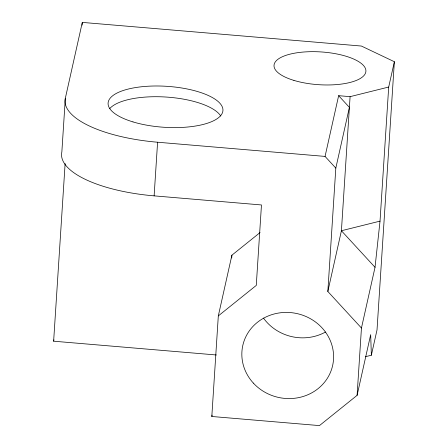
<?xml version="1.0" encoding="UTF-8"?>
<svg xmlns="http://www.w3.org/2000/svg" width="448" height="448" viewBox="0 0 448 448"><rect width="100%" height="100%" fill="white"/><g stroke="black" fill="none" stroke-linecap="round" stroke-linejoin="round"><path stroke-width="0.67" d="M371.358 355.225L377.02 329.924L394.363 61.729L361.407 46.049L82.303 22.4L65.324 98.314L61.852 151.95A100.688 35.918 3.7 0 0 154.123 195.866L261.47 204.96L256.267 285.415L218.316 315.907L211.814 416.483L319.452 425.6L357.095 395.349L370.681 334.622L371.358 355.225L365.305 356.748M216.356 354.984L53.637 341.202L65.128 163.565M82.118 25.189L82.303 22.4M154.123 195.866L157.59 142.229A100.688 35.918 3.7 0 1 65.324 98.314M231.722 257.975L231.902 255.181L260.092 232.529M357.095 395.349L361.452 328.037L327.835 291.48L335.815 168.112L349.395 107.38L338.638 95.682L325.058 156.414L335.815 168.112M394.363 61.729L388.702 87.035L350.09 96.656L341.415 230.748L327.835 291.48M361.452 328.037L375.032 267.305L380.027 221.127L388.702 87.035M53.637 341.202L53.945 339.842M218.316 315.907L231.902 255.181M211.814 416.483L212.122 415.117M380.027 221.127L341.415 230.748L375.032 267.305M338.638 95.682L350.09 96.656M157.59 142.229L325.058 156.414M109.67 108.679A57.534 20.524 3.7 0 1 166.331 97.059A57.534 20.524 3.7 0 1 220.735 115.993M325.489 332.035A46.026 42.935 12.6 0 1 263.474 318.091M132.966 121.906A57.534 20.524 3.7 0 0 222.768 111.653A57.534 20.524 3.7 0 0 140.812 86.845A57.534 20.524 3.7 0 0 132.966 121.906M293.927 80.405A46.026 16.419 3.7 0 0 365.77 72.201A46.026 16.419 3.7 0 0 300.199 52.354A46.026 16.419 3.7 0 0 293.927 80.405M253.366 383.096A46.026 42.935 12.6 0 0 331.24 370.35A46.026 42.935 12.6 0 0 278.544 313.046A46.026 42.935 12.6 0 0 253.366 383.096"/></g></svg>
